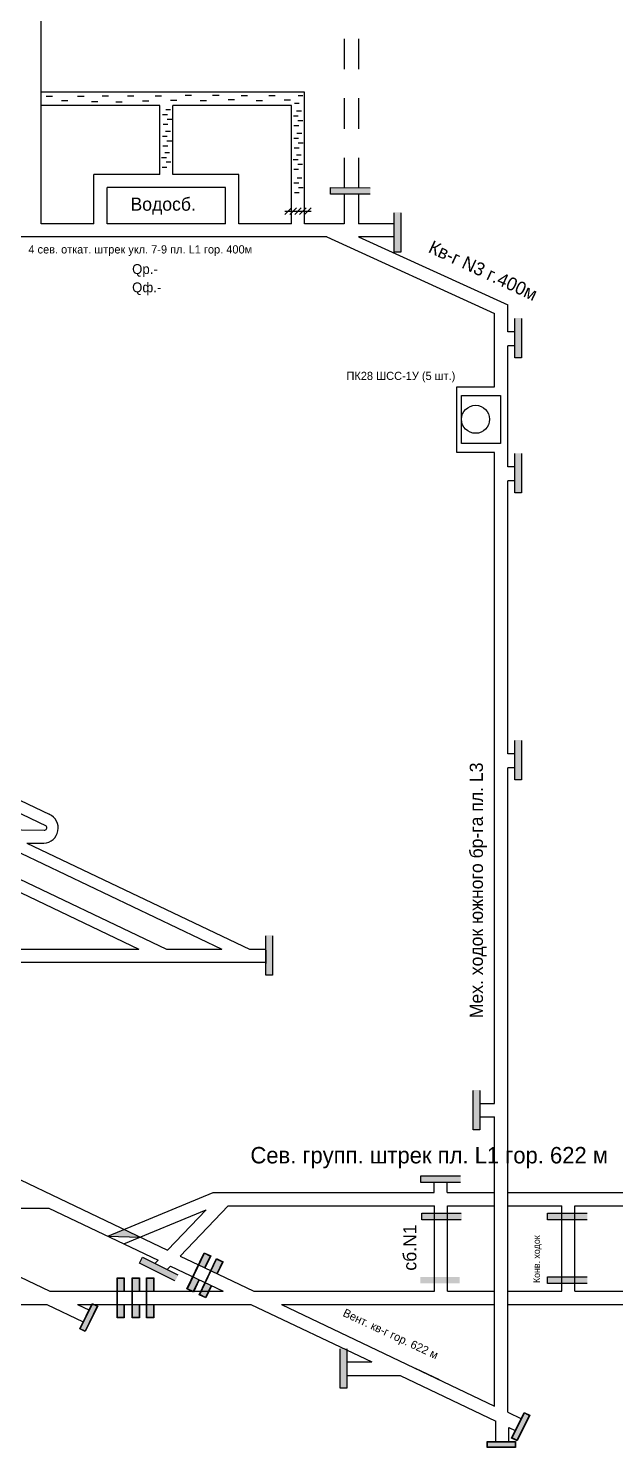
# Model space of a CAD drawing. Header units: millimetres. Extents: x -1214 to 307, y -473 to 386.
# Drawn here: x -202.5 to -24.1, y -351.2 to 80.3 of the extents above; entities that cross this region are included whole.
import ezdxf

# ---------------------------------------------------------------- set-up
doc = ezdxf.new("R2010")
doc.units = ezdxf.units.MM
doc.layers.add('Двери', color=7, linetype='Continuous')
doc.layers.add('Перемычки', color=7, linetype='Continuous')

msp = doc.modelspace()

# ---------------------------------------------------------------- hatches: boundary and pattern name
msp.add_hatch(color=256).paths.add_polyline_path([(-173.37, -284.9), (-178.34, -286.97), (-168.52, -287.22)])
h = msp.add_hatch(color=256)
h.paths.add_polyline_path([(-181.39, -308.21), (-183.08, -307.38), (-186.9, -315.16), (-185.22, -315.98)])
h.paths.add_polyline_path([(-181.56, -308.26), (-183.02, -307.55), (-186.74, -315.1), (-185.28, -315.82)], flags=16)
h = msp.add_hatch(color=256)
h.paths.add_polyline_path([(-50.15, -341.37), (-51.83, -340.54), (-55.66, -348.32), (-53.98, -349.15)])
h.paths.add_polyline_path([(-50.32, -341.43), (-51.78, -340.71), (-55.49, -348.26), (-54.03, -348.98)], flags=16)
h = msp.add_hatch(color=256)
h.paths.add_polyline_path([(-63.1, -349.37), (-63.1, -351.24), (-54.43, -351.24), (-54.43, -349.37)])
h.paths.add_polyline_path([(-62.97, -349.49), (-62.97, -351.11), (-54.55, -351.11), (-54.55, -349.49)], flags=16)
at = {"layer": 'Двери'}
h = msp.add_hatch(color=256, dxfattribs=at)
h.paths.add_polyline_path([(-148.84, -296.63), (-147.08, -292.93), (-149.06, -291.98), (-150.83, -295.68), (-150.74, -295.73), (-149.02, -292.12), (-147.21, -292.98), (-148.93, -296.59)])
h.paths.add_polyline_path([(-152.46, -299.34), (-150.74, -295.73), (-150.83, -295.68), (-152.55, -299.3)])
h.paths.add_polyline_path([(-152.33, -303.94), (-150.57, -300.24), (-150.66, -300.2), (-152.38, -303.81), (-154.18, -302.95), (-152.46, -299.34), (-152.55, -299.3), (-154.32, -303)])
h = msp.add_hatch(color=3, dxfattribs=at)
h.paths.add_polyline_path([(-147.21, -292.98), (-149.02, -292.12), (-150.74, -295.73), (-148.93, -296.59)])
h.paths.add_polyline_path([(-154.18, -302.95), (-152.38, -303.81), (-150.66, -300.2), (-152.46, -299.34)])
h = msp.add_hatch(color=256, dxfattribs=at)
h.paths.add_polyline_path([(-145.1, -298.42), (-143.34, -294.72), (-145.32, -293.77), (-147.09, -297.47), (-147, -297.51), (-145.28, -293.9), (-143.47, -294.76), (-145.19, -298.37)])
h.paths.add_polyline_path([(-148.72, -301.12), (-147, -297.51), (-147.09, -297.47), (-148.81, -301.08)])
h.paths.add_polyline_path([(-148.59, -305.73), (-146.82, -302.03), (-146.91, -301.98), (-148.64, -305.59), (-150.44, -304.73), (-148.72, -301.12), (-148.81, -301.08), (-150.57, -304.78)])
h = msp.add_hatch(color=3, dxfattribs=at)
h.paths.add_polyline_path([(-143.47, -294.76), (-145.28, -293.9), (-147, -297.51), (-145.19, -298.37)])
h.paths.add_polyline_path([(-150.44, -304.73), (-148.64, -305.59), (-146.91, -301.98), (-148.72, -301.12)])
h = msp.add_hatch(color=256, dxfattribs=at)
h.paths.add_polyline_path([(-173.34, -303.67), (-173.34, -299.57), (-175.54, -299.57), (-175.54, -303.67), (-175.44, -303.67), (-175.44, -299.67), (-173.44, -299.67), (-173.44, -303.67)])
h.paths.add_polyline_path([(-175.44, -307.67), (-175.44, -303.67), (-175.54, -303.67), (-175.54, -307.67)])
h.paths.add_polyline_path([(-173.34, -311.77), (-173.34, -307.67), (-173.44, -307.67), (-173.44, -311.67), (-175.44, -311.67), (-175.44, -307.67), (-175.54, -307.67), (-175.54, -311.77)])
h = msp.add_hatch(color=3, dxfattribs=at)
h.paths.add_polyline_path([(-173.44, -299.67), (-175.44, -299.67), (-175.44, -303.67), (-173.44, -303.67)])
h.paths.add_polyline_path([(-175.44, -311.67), (-173.44, -311.67), (-173.44, -307.67), (-175.44, -307.67)])
h = msp.add_hatch(color=256, dxfattribs=at)
h.paths.add_polyline_path([(-168.77, -303.67), (-168.77, -299.57), (-170.97, -299.57), (-170.97, -303.67), (-170.87, -303.67), (-170.87, -299.67), (-168.87, -299.67), (-168.87, -303.67)])
h.paths.add_polyline_path([(-170.87, -307.67), (-170.87, -303.67), (-170.97, -303.67), (-170.97, -307.67)])
h.paths.add_polyline_path([(-168.77, -311.77), (-168.77, -307.67), (-168.87, -307.67), (-168.87, -311.67), (-170.87, -311.67), (-170.87, -307.67), (-170.97, -307.67), (-170.97, -311.77)])
h = msp.add_hatch(color=3, dxfattribs=at)
h.paths.add_polyline_path([(-168.87, -299.67), (-170.87, -299.67), (-170.87, -303.67), (-168.87, -303.67)])
h.paths.add_polyline_path([(-170.87, -311.67), (-168.87, -311.67), (-168.87, -307.67), (-170.87, -307.67)])
h = msp.add_hatch(color=256, dxfattribs=at)
h.paths.add_polyline_path([(-164.38, -303.67), (-164.38, -299.57), (-166.58, -299.57), (-166.58, -303.67), (-166.48, -303.67), (-166.48, -299.67), (-164.48, -299.67), (-164.48, -303.67)])
h.paths.add_polyline_path([(-166.48, -307.67), (-166.48, -303.67), (-166.58, -303.67), (-166.58, -307.67)])
h.paths.add_polyline_path([(-164.38, -311.77), (-164.38, -307.67), (-164.48, -307.67), (-164.48, -311.67), (-166.48, -311.67), (-166.48, -307.67), (-166.58, -307.67), (-166.58, -311.77)])
h = msp.add_hatch(color=3, dxfattribs=at)
h.paths.add_polyline_path([(-164.48, -299.67), (-166.48, -299.67), (-166.48, -303.67), (-164.48, -303.67)])
h.paths.add_polyline_path([(-166.48, -311.67), (-164.48, -311.67), (-164.48, -307.67), (-166.48, -307.67)])
at = {"layer": 'Перемычки'}
h = msp.add_hatch(color=256, dxfattribs=at)
h.paths.add_polyline_path([(-110.77, 29.78), (-106.67, 29.78), (-106.67, 29.88), (-110.67, 29.88), (-110.67, 31.88), (-106.67, 31.88), (-106.67, 31.98), (-110.77, 31.98)])
h.paths.add_polyline_path([(-106.67, 29.88), (-106.67, 29.78), (-98.57, 29.77), (-98.57, 31.97), (-106.67, 31.98), (-106.67, 31.88), (-98.67, 31.87), (-98.67, 29.87)])
h = msp.add_hatch(color=3, dxfattribs=at)
h.paths.add_polyline_path([(-110.67, 31.88), (-110.67, 29.88), (-106.67, 29.88), (-106.67, 31.88)])
h.paths.add_polyline_path([(-102.67, 29.87), (-102.67, 31.87), (-106.67, 31.88), (-106.67, 29.88)])
h.paths.add_polyline_path([(-102.67, 29.87), (-98.67, 29.87), (-98.67, 31.87), (-102.67, 31.87)])
h = msp.add_hatch(color=256, dxfattribs=at)
h.paths.add_polyline_path([(-89.26, 12.14), (-89.26, 16.24), (-89.36, 16.24), (-89.36, 12.24), (-91.36, 12.24), (-91.36, 16.24), (-91.46, 16.24), (-91.46, 12.14)])
h.paths.add_polyline_path([(-89.36, 16.24), (-89.26, 16.24), (-89.26, 24.34), (-91.46, 24.34), (-91.46, 16.24), (-91.36, 16.24), (-91.36, 24.24), (-89.36, 24.24)])
h = msp.add_hatch(color=3, dxfattribs=at)
h.paths.add_polyline_path([(-91.36, 12.24), (-89.36, 12.24), (-89.36, 16.24), (-91.36, 16.24)])
h.paths.add_polyline_path([(-89.36, 20.24), (-91.36, 20.24), (-91.36, 16.24), (-89.36, 16.24)])
h.paths.add_polyline_path([(-89.36, 20.24), (-89.36, 24.24), (-91.36, 24.24), (-91.36, 20.24)])
h = msp.add_hatch(color=256, dxfattribs=at)
h.paths.add_polyline_path([(-52.55, -19.98), (-52.55, -15.88), (-52.65, -15.88), (-52.65, -19.88), (-54.65, -19.88), (-54.65, -15.88), (-54.75, -15.88), (-54.75, -19.98)])
h.paths.add_polyline_path([(-52.65, -15.88), (-52.55, -15.88), (-52.55, -7.78), (-54.75, -7.78), (-54.75, -15.88), (-54.65, -15.88), (-54.65, -7.88), (-52.65, -7.88)])
h = msp.add_hatch(color=3, dxfattribs=at)
h.paths.add_polyline_path([(-54.65, -19.88), (-52.65, -19.88), (-52.65, -15.88), (-54.65, -15.88)])
h.paths.add_polyline_path([(-52.65, -11.88), (-54.65, -11.88), (-54.65, -15.88), (-52.65, -15.88)])
h.paths.add_polyline_path([(-52.65, -11.88), (-52.65, -7.88), (-54.65, -7.88), (-54.65, -11.88)])
h = msp.add_hatch(color=256, dxfattribs=at)
h.paths.add_polyline_path([(-52.55, -61.06), (-52.55, -56.96), (-52.65, -56.96), (-52.65, -60.96), (-54.65, -60.96), (-54.65, -56.96), (-54.75, -56.96), (-54.75, -61.06)])
h.paths.add_polyline_path([(-52.65, -56.96), (-52.55, -56.96), (-52.55, -48.86), (-54.75, -48.86), (-54.75, -56.96), (-54.65, -56.96), (-54.65, -48.96), (-52.65, -48.96)])
h = msp.add_hatch(color=3, dxfattribs=at)
h.paths.add_polyline_path([(-54.65, -60.96), (-52.65, -60.96), (-52.65, -56.96), (-54.65, -56.96)])
h.paths.add_polyline_path([(-52.65, -52.96), (-54.65, -52.96), (-54.65, -56.96), (-52.65, -56.96)])
h.paths.add_polyline_path([(-52.65, -52.96), (-52.65, -48.96), (-54.65, -48.96), (-54.65, -52.96)])
h = msp.add_hatch(color=256, dxfattribs=at)
h.paths.add_polyline_path([(-52.55, -148.28), (-52.55, -144.18), (-52.65, -144.18), (-52.65, -148.18), (-54.65, -148.18), (-54.65, -144.18), (-54.75, -144.18), (-54.75, -148.28)])
h.paths.add_polyline_path([(-52.65, -144.18), (-52.55, -144.18), (-52.55, -136.08), (-54.75, -136.08), (-54.75, -144.18), (-54.65, -144.18), (-54.65, -136.18), (-52.65, -136.18)])
h = msp.add_hatch(color=3, dxfattribs=at)
h.paths.add_polyline_path([(-54.65, -148.18), (-52.65, -148.18), (-52.65, -144.18), (-54.65, -144.18)])
h.paths.add_polyline_path([(-52.65, -140.18), (-54.65, -140.18), (-54.65, -144.18), (-52.65, -144.18)])
h.paths.add_polyline_path([(-52.65, -140.18), (-52.65, -136.18), (-54.65, -136.18), (-54.65, -140.18)])
h = msp.add_hatch(color=256, dxfattribs=at)
h.paths.add_polyline_path([(-128.19, -207.7), (-128.19, -203.6), (-128.29, -203.6), (-128.29, -207.6), (-130.29, -207.6), (-130.29, -203.6), (-130.39, -203.6), (-130.39, -207.7)])
h.paths.add_polyline_path([(-128.29, -203.6), (-128.19, -203.6), (-128.19, -195.5), (-130.39, -195.5), (-130.39, -203.6), (-130.29, -203.6), (-130.29, -195.6), (-128.29, -195.6)])
h = msp.add_hatch(color=3, dxfattribs=at)
h.paths.add_polyline_path([(-130.29, -207.6), (-128.29, -207.6), (-128.29, -203.6), (-130.29, -203.6)])
h.paths.add_polyline_path([(-128.29, -199.6), (-130.29, -199.6), (-130.29, -203.6), (-128.29, -203.6)])
h.paths.add_polyline_path([(-128.29, -199.6), (-128.29, -195.6), (-130.29, -195.6), (-130.29, -199.6)])
h = msp.add_hatch(color=256, dxfattribs=at)
h.paths.add_polyline_path([(-65.23, -254.74), (-65.23, -250.64), (-65.33, -250.64), (-65.33, -254.64), (-67.33, -254.64), (-67.33, -250.64), (-67.43, -250.64), (-67.43, -254.74)])
h.paths.add_polyline_path([(-65.33, -250.64), (-65.23, -250.64), (-65.23, -242.54), (-67.43, -242.54), (-67.43, -250.64), (-67.33, -250.64), (-67.33, -242.64), (-65.33, -242.64)])
h = msp.add_hatch(color=3, dxfattribs=at)
h.paths.add_polyline_path([(-67.33, -254.64), (-65.33, -254.64), (-65.33, -250.64), (-67.33, -250.64)])
h.paths.add_polyline_path([(-65.33, -246.64), (-67.33, -246.64), (-67.33, -250.64), (-65.33, -250.64)])
h.paths.add_polyline_path([(-65.33, -246.64), (-65.33, -242.64), (-67.33, -242.64), (-67.33, -246.64)])
h = msp.add_hatch(color=256, dxfattribs=at)
h.paths.add_polyline_path([(-83.33, -270.72), (-79.23, -270.73), (-79.23, -270.63), (-83.23, -270.62), (-83.23, -268.62), (-79.23, -268.63), (-79.23, -268.53), (-83.33, -268.52)])
h.paths.add_polyline_path([(-79.23, -270.63), (-79.23, -270.73), (-71.13, -270.74), (-71.13, -268.54), (-79.23, -268.53), (-79.23, -268.63), (-71.23, -268.64), (-71.23, -270.64)])
h = msp.add_hatch(color=3, dxfattribs=at)
h.paths.add_polyline_path([(-83.23, -268.62), (-83.23, -270.62), (-79.23, -270.63), (-79.23, -268.63)])
h.paths.add_polyline_path([(-75.23, -270.63), (-75.23, -268.63), (-79.23, -268.63), (-79.23, -270.63)])
h.paths.add_polyline_path([(-75.23, -270.63), (-71.23, -270.64), (-71.23, -268.64), (-75.23, -268.63)])
h = msp.add_hatch(color=256, dxfattribs=at)
h.paths.add_polyline_path([(-83.05, -282.05), (-78.95, -282.05), (-78.95, -281.95), (-82.95, -281.95), (-82.95, -279.95), (-78.95, -279.95), (-78.95, -279.85), (-83.05, -279.85)])
h.paths.add_polyline_path([(-78.95, -281.95), (-78.95, -282.05), (-70.85, -282.05), (-70.85, -279.85), (-78.95, -279.85), (-78.95, -279.95), (-70.95, -279.95), (-70.95, -281.95)])
h = msp.add_hatch(color=3, dxfattribs=at)
h.paths.add_polyline_path([(-82.95, -279.95), (-82.95, -281.95), (-78.95, -281.95), (-78.95, -279.95)])
h.paths.add_polyline_path([(-74.95, -281.95), (-74.95, -279.95), (-78.95, -279.95), (-78.95, -281.95)])
h.paths.add_polyline_path([(-74.95, -281.95), (-70.95, -281.95), (-70.95, -279.95), (-74.95, -279.95)])
h = msp.add_hatch(color=256, dxfattribs=at)
h.paths.add_polyline_path([(-44.81, -282.05), (-40.71, -282.05), (-40.71, -281.95), (-44.71, -281.95), (-44.71, -279.95), (-40.71, -279.95), (-40.71, -279.85), (-44.81, -279.85)])
h.paths.add_polyline_path([(-40.71, -281.95), (-40.71, -282.05), (-32.61, -282.05), (-32.61, -279.85), (-40.71, -279.85), (-40.71, -279.95), (-32.71, -279.95), (-32.71, -281.95)])
h = msp.add_hatch(color=3, dxfattribs=at)
h.paths.add_polyline_path([(-44.71, -279.95), (-44.71, -281.95), (-40.71, -281.95), (-40.71, -279.95)])
h.paths.add_polyline_path([(-36.71, -281.95), (-36.71, -279.95), (-40.71, -279.95), (-40.71, -281.95)])
h.paths.add_polyline_path([(-36.71, -281.95), (-32.71, -281.95), (-32.71, -279.95), (-36.71, -279.95)])
h = msp.add_hatch(color=256, dxfattribs=at)
h.paths.add_polyline_path([(-168.83, -295.19), (-165.16, -297.02), (-165.11, -296.93), (-168.69, -295.15), (-167.8, -293.35), (-164.22, -295.13), (-164.18, -295.05), (-167.85, -293.22)])
h.paths.add_polyline_path([(-165.11, -296.93), (-165.16, -297.02), (-157.9, -300.62), (-156.92, -298.65), (-164.18, -295.05), (-164.22, -295.13), (-157.06, -298.7), (-157.95, -300.49)])
h = msp.add_hatch(color=3, dxfattribs=at)
h.paths.add_polyline_path([(-167.8, -293.35), (-168.69, -295.15), (-165.11, -296.93), (-164.22, -295.13)])
h.paths.add_polyline_path([(-161.53, -298.71), (-160.64, -296.91), (-164.22, -295.13), (-165.11, -296.93)])
h.paths.add_polyline_path([(-161.53, -298.71), (-157.95, -300.49), (-157.06, -298.7), (-160.64, -296.91)])
h = msp.add_hatch(color=3, dxfattribs=at)
h.paths.add_polyline_path([(-83.4, -299.33), (-83.4, -301.33), (-79.4, -301.33), (-79.4, -299.33)])
h.paths.add_polyline_path([(-75.4, -301.33), (-75.4, -299.33), (-79.4, -299.33), (-79.4, -301.33)])
h.paths.add_polyline_path([(-75.4, -301.33), (-71.4, -301.33), (-71.4, -299.33), (-75.4, -299.33)])
h = msp.add_hatch(color=256, dxfattribs=at)
h.paths.add_polyline_path([(-44.81, -301.43), (-40.71, -301.43), (-40.71, -301.33), (-44.71, -301.33), (-44.71, -299.33), (-40.71, -299.33), (-40.71, -299.23), (-44.81, -299.23)])
h.paths.add_polyline_path([(-40.71, -301.33), (-40.71, -301.43), (-32.61, -301.43), (-32.61, -299.23), (-40.71, -299.23), (-40.71, -299.33), (-32.71, -299.33), (-32.71, -301.33)])
h = msp.add_hatch(color=3, dxfattribs=at)
h.paths.add_polyline_path([(-44.71, -299.33), (-44.71, -301.33), (-40.71, -301.33), (-40.71, -299.33)])
h.paths.add_polyline_path([(-36.71, -301.33), (-36.71, -299.33), (-40.71, -299.33), (-40.71, -301.33)])
h.paths.add_polyline_path([(-36.71, -301.33), (-32.71, -301.33), (-32.71, -299.33), (-36.71, -299.33)])
for points in [[(-186.74, -315.1), (-185.28, -315.82), (-181.56, -308.26), (-183.02, -307.55)], [(-55.49, -348.26), (-54.03, -348.98), (-50.32, -341.43), (-51.78, -340.71)], [(-54.55, -351.11), (-54.55, -349.49), (-62.97, -349.49), (-62.97, -351.11)]]:
    msp.add_hatch(color=3, dxfattribs=at).paths.add_polyline_path(points)
h = msp.add_hatch(color=256, dxfattribs=at)
h.paths.add_polyline_path([(-105.61, -333.29), (-105.61, -329.19), (-105.71, -329.19), (-105.71, -333.19), (-107.71, -333.19), (-107.71, -329.19), (-107.81, -329.19), (-107.81, -333.29)])
h.paths.add_polyline_path([(-105.71, -329.19), (-105.61, -329.19), (-105.61, -321.09), (-107.81, -321.09), (-107.81, -329.19), (-107.71, -329.19), (-107.71, -321.19), (-105.71, -321.19)])
h = msp.add_hatch(color=3, dxfattribs=at)
h.paths.add_polyline_path([(-107.71, -333.19), (-105.71, -333.19), (-105.71, -329.19), (-107.71, -329.19)])
h.paths.add_polyline_path([(-105.71, -325.19), (-107.71, -325.19), (-107.71, -329.19), (-105.71, -329.19)])
h.paths.add_polyline_path([(-105.71, -325.19), (-105.71, -321.19), (-107.71, -321.19), (-107.71, -325.19)])

# ---------------------------------------------------------------- linework, layer by layer
for p, q in [((-198.56, 20.89), (-198.56, 189.97)), ((-106.5, 77.16), (-106.5, 67.89)), ((-102.13, 77.16), (-102.13, 67.89)), ((-118.56, 60.89), (-198.56, 60.89)), ((-118.56, 20.89), (-118.56, 60.89)), ((-162.56, 56.89), (-198.56, 56.89)), ((-197.11, 59.72), (-195.19, 59.72)), ((-192.43, 58.41), (-190.51, 58.41)), ((-187.52, 59.7), (-185.59, 59.7)), ((-183.34, 58.08), (-181.41, 58.08)), ((-180.08, 59.75), (-178.16, 59.75)), ((-175.92, 58.01), (-173.99, 58.01)), ((-172.34, 59.8), (-170.41, 59.8)), ((-167.8, 58.25), (-165.87, 58.25)), ((-163.98, 59.8), (-162.06, 59.8)), ((-162.56, 35.89), (-162.56, 56.89)), ((-159.3, 58.48), (-157.38, 58.48)), ((-122.56, 56.89), (-158.56, 56.89)), ((-158.56, 35.89), (-158.56, 56.89)), ((-154.85, 59.96), (-152.92, 59.96)), ((-150.31, 58.41), (-148.39, 58.41)), ((-146.5, 59.96), (-144.57, 59.96)), ((-141.82, 58.64), (-139.89, 58.64)), ((-137.81, 59.89), (-135.89, 59.89)), ((-133.28, 58.34), (-131.35, 58.34)), ((-129.46, 59.89), (-127.53, 59.89)), ((-124.78, 58.58), (-122.85, 58.58)), ((-122.56, 20.89), (-122.56, 56.89)), ((-121.62, 57.52), (-120.16, 57.52)), ((-120.56, 59.89), (-119.1, 59.89)), ((-106.5, 59.07), (-106.5, 49.8)), ((-102.13, 59.07), (-102.13, 49.8)), ((-161.7, 54.11), (-160.24, 54.11)), ((-160.75, 55.62), (-159.29, 55.62)), ((-160.34, 52.71), (-158.88, 52.71)), ((-121.95, 53.68), (-120.49, 53.68)), ((-120.99, 55.19), (-119.53, 55.19)), ((-120.59, 52.28), (-119.13, 52.28)), ((-161.76, 47.51), (-160.3, 47.51)), ((-161.55, 51.18), (-160.09, 51.18)), ((-160.81, 49.02), (-159.35, 49.02)), ((-121.8, 50.75), (-120.34, 50.75)), ((-120.9, 48.46), (-119.43, 48.46)), ((-161.61, 44.58), (-160.15, 44.58)), ((-160.4, 46.11), (-158.94, 46.11)), ((-121.85, 46.95), (-120.39, 46.95)), ((-121.7, 44.02), (-120.24, 44.02)), ((-120.49, 45.55), (-119.03, 45.55)), ((-162.01, 41.08), (-160.55, 41.08)), ((-161.06, 42.59), (-159.6, 42.59)), ((-160.65, 39.68), (-159.19, 39.68)), ((-121.99, 40.4), (-120.53, 40.4)), ((-121.04, 41.9), (-119.58, 41.9)), ((-120.63, 39), (-119.17, 39)), ((-106.5, 40.98), (-106.5, 31.71)), ((-102.13, 40.98), (-102.13, 31.71)), ((-182.56, 20.89), (-182.56, 35.89)), ((-162.56, 35.89), (-182.56, 35.89)), ((-161.87, 38.15), (-160.4, 38.15)), ((-138.56, 35.89), (-158.56, 35.89)), ((-138.56, 20.89), (-138.56, 35.89)), ((-121.84, 37.47), (-120.38, 37.47)), ((-120.86, 34.86), (-119.4, 34.86)), ((-178.56, 20.89), (-178.56, 31.89)), ((-142.56, 31.89), (-178.56, 31.89)), ((-142.56, 20.89), (-142.56, 31.89)), ((-121.81, 33.36), (-120.35, 33.36)), ((-121.67, 30.43), (-120.2, 30.43)), ((-120.45, 31.95), (-118.99, 31.95)), ((-106.5, 29.88), (-106.5, 20.89)), ((-102.13, 29.87), (-102.13, 20.89)), ((-182.56, 20.89), (-198.56, 20.89)), ((-142.56, 20.89), (-178.56, 20.89)), ((-122.56, 20.89), (-138.56, 20.89)), ((-106.5, 20.89), (-118.56, 20.89)), ((-91.36, 20.89), (-102.13, 20.89)), ((-111.77, 16.89), (-207.43, 16.89)), ((-111.77, 16.89), (-60.81, -6.36)), ((-102.13, 16.89), (-56.81, -3.79)), ((-91.36, 16.89), (-102.13, 16.89)), ((-56.81, -11.94), (-56.81, -3.79)), ((-60.81, -28.7), (-60.81, -6.36)), ((-54.65, -11.94), (-56.81, -11.94)), ((-54.65, -16.21), (-56.81, -16.21)), ((-56.81, -53.02), (-56.81, -16.21)), ((-72.3, -28.7), (-60.81, -28.7)), ((-72.3, -48.62), (-72.3, -28.7)), ((-60.81, -48.62), (-72.3, -48.62)), ((-60.81, -70.07), (-60.81, -48.62)), ((-54.65, -53.02), (-56.81, -53.02)), ((-56.81, -71.98), (-56.81, -57.29)), ((-54.65, -57.29), (-56.81, -57.29)), ((-60.81, -246.64), (-60.81, -70.07)), ((-56.81, -140.24), (-56.81, -71.98)), ((-278.76, -123.25), (-197.09, -162.2)), ((-270.37, -123.25), (-195.96, -158.74)), ((-54.65, -140.24), (-56.81, -140.24)), ((-280.37, -146.48), (-168.89, -199.65)), ((-56.81, -340.5), (-56.81, -144.51)), ((-54.65, -144.51), (-56.81, -144.51)), ((-211.6, -163.28), (-197.71, -163.5)), ((-228.98, -166.99), (-160.5, -199.65)), ((-211.63, -167.27), (-143.73, -199.65)), ((-202.95, -167.41), (-197.76, -167.49)), ((-202.95, -167.41), (-135.34, -199.65)), ((-352.13, -199.65), (-168.89, -199.65)), ((-160.5, -199.65), (-143.73, -199.65)), ((-135.34, -199.65), (-130.29, -199.65)), ((-130.29, -200), (-130.29, -204)), ((-343.74, -203.65), (-130.29, -203.65)), ((-343.74, -203.65), (-160.19, -291.19)), ((-130.29, -204), (-130.29, -204)), ((-65.33, -246.64), (-60.81, -246.64)), ((-65.33, -250.64), (-60.81, -250.64)), ((-60.81, -338.59), (-60.81, -250.64)), ((-79.2, -273.69), (-79.2, -270.63)), ((-75.2, -273.69), (-75.2, -270.63)), ((-178.34, -286.97), (-146.33, -273.69)), ((-146.33, -273.69), (-92.83, -273.69)), ((-92.83, -273.69), (-79.2, -273.69)), ((-75.2, -273.69), (-60.81, -273.69)), ((-56.81, -273.69), (-6.26, -273.69)), ((-249.03, -278.39), (-196.33, -278.39)), ((-249.03, -278.39), (-195.98, -303.69)), ((-196.33, -278.39), (-163.1, -294.23)), ((-173.49, -289.28), (-148.46, -278.9)), ((-160.19, -291.19), (-148.46, -278.9)), ((-156.39, -293), (-141.77, -277.69)), ((-141.77, -277.69), (-79.11, -277.69)), ((-79.11, -303.69), (-79.11, -277.69)), ((-75.11, -303.69), (-75.11, -277.69)), ((-75.11, -277.69), (-71.99, -277.69)), ((-71.99, -277.69), (-60.81, -277.69)), ((-56.81, -277.69), (-40.41, -277.69)), ((-40.42, -303.69), (-40.41, -277.69)), ((-36.42, -303.69), (-36.41, -277.69)), ((-36.41, -277.69), (-6.26, -277.69)), ((-178.34, -286.97), (-168.52, -287.22)), ((-156.39, -293), (-149.08, -296.49)), ((-164.05, -295.22), (-163.1, -294.23)), ((-160.3, -297.09), (-159.3, -296.05)), ((-159.3, -296.05), (-143.28, -303.69)), ((-149.08, -296.49), (-133.99, -303.69)), ((-195.98, -303.69), (-143.28, -303.69)), ((-133.99, -303.69), (-79.11, -303.69)), ((-75.11, -303.69), (-71.99, -303.69)), ((-71.99, -303.69), (-60.81, -303.69)), ((-56.81, -303.69), (-40.42, -303.69)), ((-36.42, -303.69), (-19.73, -303.69)), ((-214.29, -307.69), (-196.89, -307.69)), ((-196.89, -307.69), (-185.83, -312.97)), ((-187.6, -307.69), (-183.95, -309.43)), ((-187.6, -307.69), (-134.89, -307.69)), ((-134.89, -307.69), (-98.17, -325.2)), ((-125.6, -307.69), (-71.99, -307.69)), ((-125.6, -307.69), (-60.81, -338.59)), ((-71.99, -307.69), (-60.81, -307.69)), ((-56.81, -307.69), (14.58, -307.69)), ((-105.71, -325.2), (-98.17, -325.2)), ((-84.94, -327.08), (-77.63, -330.56)), ((-105.71, -329.32), (-89.53, -329.32)), ((-89.53, -329.32), (-60.49, -343.17)), ((-56.81, -340.5), (-52.65, -342.48)), ((-60.49, -349.37), (-60.49, -343.17)), ((-56.49, -349.37), (-56.49, -345.08)), ((-56.49, -345.08), (-54.53, -346.02))]:
    msp.add_line(p, q)
at = {"color": 7}
for points in [[(-124.56, 23.73), (-122.56, 25.73)], [(-124.56, 24.73), (-116.56, 24.73)], [(-123.06, 23.73), (-121.06, 25.73)], [(-121.56, 23.73), (-119.56, 25.73)], [(-120.06, 23.73), (-118.06, 25.73)], [(-118.56, 23.73), (-116.56, 25.73)]]:
    msp.add_lwpolyline(points, dxfattribs=at)
for points in [[(-70.9, -45.88), (-70.9, -31.31), (-59.03, -31.31), (-59.03, -45.88)], [(-181.39, -308.21), (-185.22, -315.98), (-186.9, -315.16), (-183.08, -307.38)], [(-181.56, -308.26), (-185.28, -315.82), (-186.74, -315.1), (-183.02, -307.55)], [(-50.15, -341.37), (-53.98, -349.15), (-55.66, -348.32), (-51.83, -340.54)], [(-50.32, -341.43), (-54.03, -348.98), (-55.49, -348.26), (-51.78, -340.71)], [(-63.1, -349.37), (-54.43, -349.37), (-54.43, -351.24), (-63.1, -351.24)], [(-62.97, -349.49), (-54.55, -349.49), (-54.55, -351.11), (-62.97, -351.11)]]:
    msp.add_lwpolyline(points, close=True)
msp.add_circle((-66.61, -38.56), 4.26)
for centre, radius, start, end in [((-198.04, -162.87), 4.62, 273.3997, 65.6596), ((-197.7, -162.71), 0.791, 269.0903, 39.9148)]:
    msp.add_arc(centre, radius, start, end)
at = {"layer": 'Двери'}
for points in [[(-150.57, -300.24), (-152.33, -303.94), (-154.32, -303), (-149.06, -291.98), (-147.08, -292.93), (-148.84, -296.63)], [(-150.66, -300.2), (-152.38, -303.81), (-154.18, -302.95), (-149.02, -292.12), (-147.21, -292.98), (-148.93, -296.59)], [(-146.82, -302.03), (-148.59, -305.73), (-150.57, -304.78), (-145.32, -293.77), (-143.34, -294.72), (-145.1, -298.42)], [(-146.91, -301.98), (-148.64, -305.59), (-150.44, -304.73), (-145.28, -293.9), (-143.47, -294.76), (-145.19, -298.37)], [(-173.34, -307.67), (-173.34, -311.77), (-175.54, -311.77), (-175.54, -299.57), (-173.34, -299.57), (-173.34, -303.67)], [(-173.44, -307.67), (-173.44, -311.67), (-175.44, -311.67), (-175.44, -299.67), (-173.44, -299.67), (-173.44, -303.67)], [(-168.77, -307.67), (-168.77, -311.77), (-170.97, -311.77), (-170.97, -299.57), (-168.77, -299.57), (-168.77, -303.67)], [(-168.87, -307.67), (-168.87, -311.67), (-170.87, -311.67), (-170.87, -299.67), (-168.87, -299.67), (-168.87, -303.67)], [(-164.38, -307.67), (-164.38, -311.77), (-166.58, -311.77), (-166.58, -299.57), (-164.38, -299.57), (-164.38, -303.67)], [(-164.48, -307.67), (-164.48, -311.67), (-166.48, -311.67), (-166.48, -299.67), (-164.48, -299.67), (-164.48, -303.67)]]:
    msp.add_lwpolyline(points, dxfattribs=at)
at = {"layer": 'Перемычки'}
for points in [[(-98.67, 29.87), (-110.67, 29.88), (-110.67, 31.88), (-98.67, 31.87)], [(-89.36, 24.24), (-89.36, 12.24), (-91.36, 12.24), (-91.36, 24.24)], [(-52.65, -7.88), (-52.65, -19.88), (-54.65, -19.88), (-54.65, -7.88)], [(-52.65, -48.96), (-52.65, -60.96), (-54.65, -60.96), (-54.65, -48.96)], [(-52.65, -136.18), (-52.65, -148.18), (-54.65, -148.18), (-54.65, -136.18)], [(-128.29, -195.6), (-128.29, -207.6), (-130.29, -207.6), (-130.29, -195.6)], [(-65.33, -242.64), (-65.33, -254.64), (-67.33, -254.64), (-67.33, -242.64)], [(-71.23, -270.64), (-83.23, -270.62), (-83.23, -268.62), (-71.23, -268.64)], [(-70.95, -281.95), (-82.95, -281.95), (-82.95, -279.95), (-70.95, -279.95)], [(-32.71, -281.95), (-44.71, -281.95), (-44.71, -279.95), (-32.71, -279.95)], [(-157.95, -300.49), (-168.69, -295.15), (-167.8, -293.35), (-157.06, -298.7)], [(-32.71, -301.33), (-44.71, -301.33), (-44.71, -299.33), (-32.71, -299.33)], [(-105.71, -321.19), (-105.71, -333.19), (-107.71, -333.19), (-107.71, -321.19)]]:
    msp.add_lwpolyline(points, dxfattribs=at)

# ---------------------------------------------------------------- texts
for s, height, p in [('Водосб.', 4, (-171.47, 24.87)), ('4 сев. откат. штрек укл. 7-9 пл. L1 гор. 400м', 2.5, (-202.5, 11.86)), ('Qф.-', 3, (-170.97, 0.05)), ('Сев. групп. штрек пл. L1 гор. 622 м', 5, (-135.03, -264.82))]:
    msp.add_text(s, height=height).set_placement(p)
for s, height, rotation, p in [('Кв-г N3 г.400м', 4, 335, (-81.25, 12.36)), ('Мех. ходок южного бр-га пл. L3', 4, 90, (-64.37, -220.67)), ('сб.N1', 4, 90, (-84.6, -297.43)), ('Конв. ходок', 2, 90, (-47.06, -301.19))]:
    msp.add_text(s, height=height, rotation=rotation).set_placement(p)
at = {"color": 1}
msp.add_text('Qр.-', height=3, dxfattribs=at).set_placement((-170.97, 5.62))
at = {"color": 7}
msp.add_text('ПК28 ШСС-1У (5 шт.)', height=2.5, dxfattribs=at).set_placement((-105.83, -26.61))
msp.add_text('Вент. кв-г гор. 622 м', height=2.5, rotation=335, dxfattribs=at).set_placement((-107.16, -311.14))

doc.saveas('drawing.dxf')
